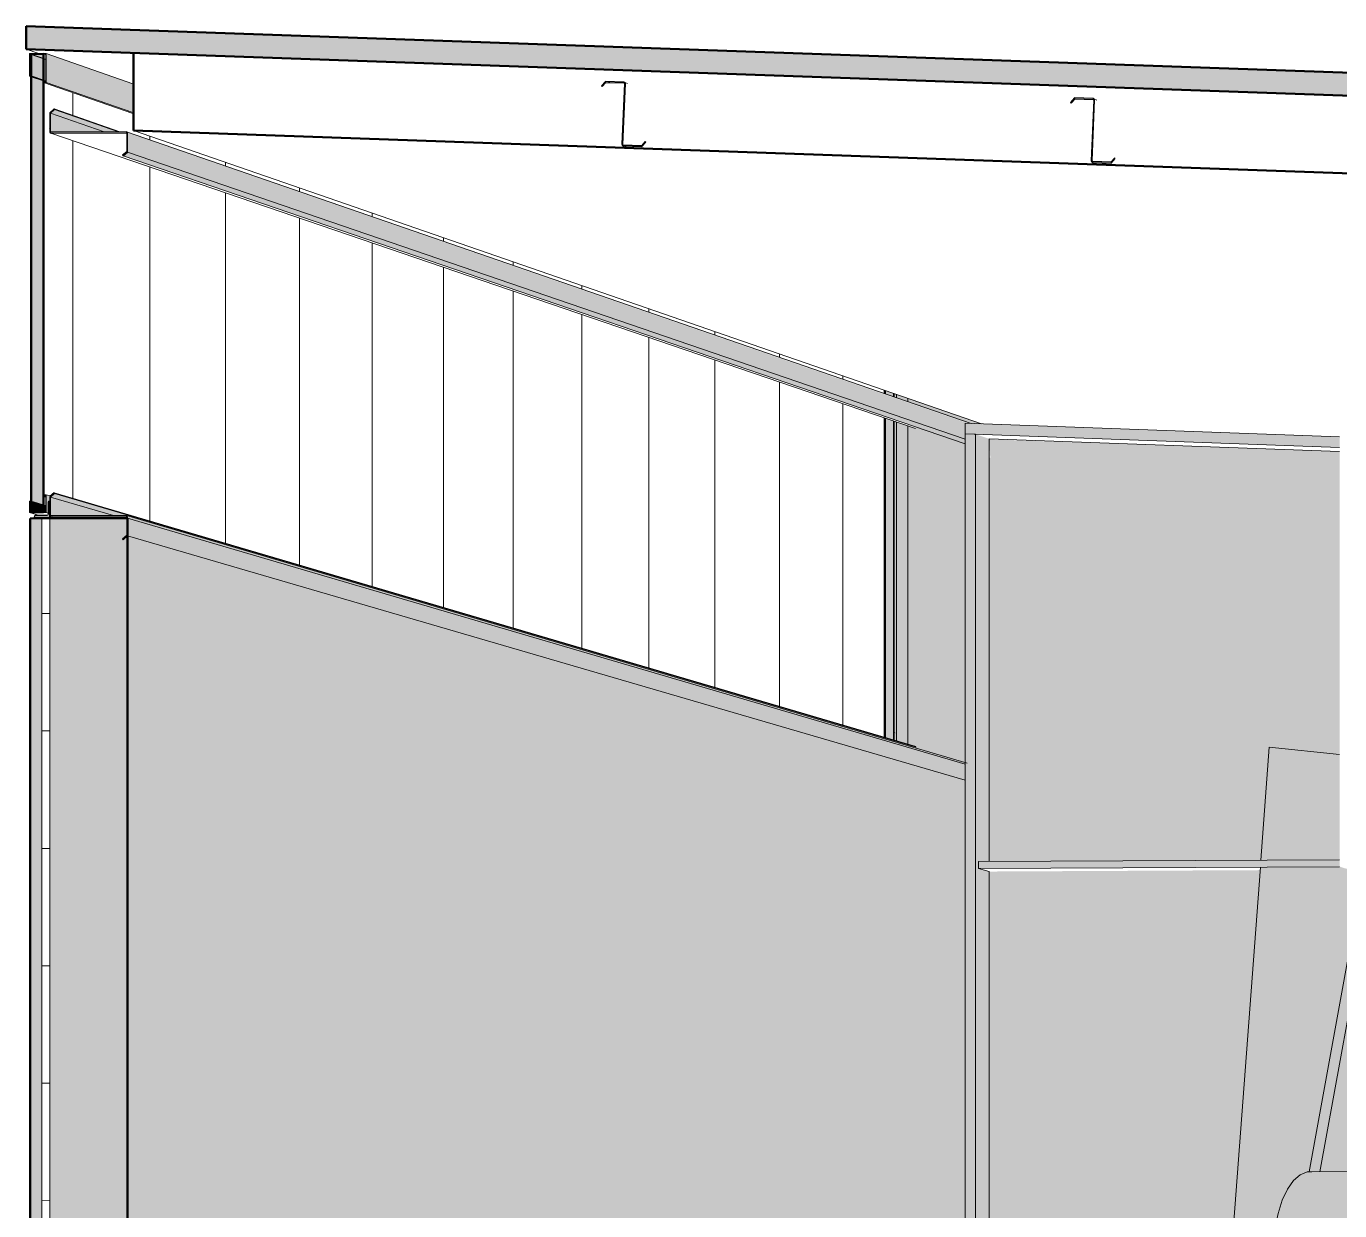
# Model space of a CAD drawing. Header units: inches. Extents: x 27328 to 52026, y -4075 to 4147.
# Drawn here: x 49624.8837 to 49624.9879, y 60.1203 to 60.2142 of the extents above; entities that cross this region are included whole.
import ezdxf

# ---------------------------------------------------------------- set-up
doc = ezdxf.new("R2010")
doc.units = ezdxf.units.IN
doc.header["$MEASUREMENT"] = 0
for name, color, linetype, lineweight in [('A-CLNG', 13, 'Continuous', 9), ('A-GLAZ-CURT', 52, 'Continuous', 9), ('A-GLAZ-CWMG', 51, 'Continuous', 9), ('A-ROOF', 132, 'Continuous', 9), ('A-WALL', 113, 'Continuous', 9), ('A-WALL-PATT', 111, 'Continuous', 9), ('I-WALL', 2, 'Continuous', 9), ('L-SITE-WALL', 31, 'Continuous', 9), ('M-HVAC-DUCT', 70, 'Continuous', 9), ('S-BEAM', 12, 'Continuous', 9)]:
    doc.layers.add(name, color=color, linetype=linetype, lineweight=lineweight)

# ---------------------------------------------------------------- blocks, each defined once
blk = doc.blocks.new('FP_172-mezzanine - perspective')
at = {"layer": 'S-BEAM'}
blk.add_line((23035.24988, 60.17651), (23035.24995, 60.17658), dxfattribs=at)
blk = doc.blocks.new('FP_173-mezzanine - perspective')
at = {"layer": 'S-BEAM'}
blk.add_line((23035.24988, 60.206), (23035.24995, 60.20607), dxfattribs=at)
blk = doc.blocks.new('FP_192-mezzanine - perspective')
at = {"layer": 'A-WALL-PATT'}
for p, q in [((23035.25172, 60.2071), (23035.25172, 60.20891)), ((23035.25172, 60.17675), (23035.25172, 60.2051)), ((23035.25784, 60.20515), (23035.25784, 60.20545)), ((23035.25784, 60.17495), (23035.25784, 60.20301)), ((23035.26384, 60.20308), (23035.26384, 60.20337)), ((23035.26384, 60.17318), (23035.26384, 60.20097)), ((23035.26971, 60.20105), (23035.26971, 60.20134)), ((23035.26971, 60.17145), (23035.26971, 60.19896)), ((23035.27547, 60.19906), (23035.27547, 60.19935)), ((23035.27547, 60.16976), (23035.27547, 60.19699)), ((23035.28112, 60.19711), (23035.28112, 60.1974)), ((23035.28666, 60.1952), (23035.28666, 60.19549)), ((23035.28112, 60.16809), (23035.28112, 60.19506)), ((23035.29209, 60.19332), (23035.29209, 60.19361)), ((23035.28666, 60.16646), (23035.28666, 60.19317)), ((23035.29209, 60.16487), (23035.29209, 60.19132)), ((23035.29742, 60.19149), (23035.29742, 60.19177)), ((23035.29742, 60.1633), (23035.29742, 60.1895)), ((23035.30265, 60.18969), (23035.30265, 60.18996)), ((23035.30778, 60.18792), (23035.30778, 60.18819)), ((23035.30265, 60.16176), (23035.30265, 60.18771)), ((23035.31281, 60.18618), (23035.31281, 60.18645)), ((23035.30778, 60.16025), (23035.30778, 60.18596)), ((23035.31281, 60.15877), (23035.31281, 60.18424))]:
    blk.add_line(p, q, dxfattribs=at)
blk = doc.blocks.new('FP_194-mezzanine - perspective')
at = {"layer": 'S-BEAM'}
for p, q in [((23035.29425, 60.20971), (23035.29432, 60.20978)), ((23035.29538, 60.20729), (23035.29545, 60.20737))]:
    blk.add_line(p, q, dxfattribs=at)
blk = doc.blocks.new('FP_195-mezzanine - perspective')
at = {"layer": 'S-BEAM'}
blk.add_line((23035.33251, 60.20371), (23035.33258, 60.20378), dxfattribs=at)
blk = doc.blocks.new('FP_211-mezzanine - perspective')
at = {"layer": 'A-WALL-PATT'}
for p, q in [((23035.24926, 60.16761), (23035.24988, 60.16762)), ((23035.24926, 60.1583), (23035.24988, 60.1583)), ((23035.24926, 60.14899), (23035.24988, 60.14899)), ((23035.24926, 60.13968), (23035.24988, 60.13968)), ((23035.24926, 60.13037), (23035.24988, 60.13037)), ((23035.24926, 60.12105), (23035.24988, 60.12106))]:
    blk.add_line(p, q, dxfattribs=at)

msp = doc.modelspace()

# ---------------------------------------------------------------- hatches: boundary and pattern name
at = {"layer": 'A-GLAZ-CWMG'}
for points in [[(49624.88508, 60.20972), (49624.8853, 60.20972), (49624.8853, 60.21201), (49624.88398, 60.212), (49624.88398, 60.21021), (49624.88402, 60.21025), (49624.88402, 60.21196), (49624.88526, 60.21197), (49624.88526, 60.20976), (49624.88512, 60.20976), (49624.88508, 60.20988)], [(49624.8841, 60.21022), (49624.8841, 60.21193), (49624.88402, 60.21196), (49624.88402, 60.21025)], [(49624.88525, 60.20983), (49624.88525, 60.21153), (49624.8841, 60.21193), (49624.8841, 60.21022), (49624.88519, 60.20985)], [(49624.89217, 60.20733), (49624.89217, 60.20959), (49624.8853, 60.21201), (49624.8853, 60.20972), (49624.89149, 60.20757)], [(49624.8841, 60.2102), (49624.8841, 60.21024), (49624.88406, 60.21025), (49624.88406, 60.21021)], [(49624.88525, 60.20983), (49624.88525, 60.20984), (49624.8841, 60.21024), (49624.8841, 60.2102), (49624.88511, 60.20985), (49624.88511, 60.20988), (49624.88519, 60.20985)], [(49624.88512, 60.20976), (49624.88526, 60.20976), (49624.88526, 60.20983), (49624.88512, 60.20988), (49624.88512, 60.20976)], [(49624.88398, 60.17561), (49624.8853, 60.17561), (49624.8853, 60.17703), (49624.88508, 60.17703), (49624.88508, 60.17687), (49624.88512, 60.17699), (49624.88526, 60.17699), (49624.88526, 60.17565), (49624.88402, 60.17565), (49624.88402, 60.17648), (49624.88398, 60.17652)], [(49624.88526, 60.17683), (49624.88522, 60.17696), (49624.88512, 60.17699), (49624.88514, 60.17686)], [(49624.88545, 60.17557), (49624.88548, 60.17649), (49624.88556, 60.17652), (49624.88556, 60.17688), (49624.88563, 60.17693), (49624.8853, 60.17703), (49624.8853, 60.17561)], [(49624.88402, 60.17565), (49624.8841, 60.17565), (49624.8841, 60.17646), (49624.88402, 60.17648), (49624.88402, 60.17565)], [(49624.8841, 60.17647), (49624.8841, 60.17651), (49624.88406, 60.17652), (49624.88406, 60.17648)], [(49624.88525, 60.17614), (49624.88525, 60.17618), (49624.8841, 60.17651), (49624.8841, 60.17647), (49624.88511, 60.17618)], [(49624.8841, 60.17565), (49624.88525, 60.17566), (49624.88525, 60.17613), (49624.8841, 60.17646), (49624.8841, 60.17565)], [(49624.95266, 60.15812), (49624.95255, 60.15826), (49624.95255, 60.15817), (49624.95258, 60.15815)]]:
    msp.add_hatch(color=256, dxfattribs=at).paths.add_polyline_path(points, flags=0)
h = msp.add_hatch(color=256, dxfattribs=at)
h.paths.add_polyline_path([(49624.95184, 60.15778), (49624.95184, 60.18309), (49624.95177, 60.18312), (49624.95177, 60.1578)], flags=0)
h.paths.add_polyline_path([(49624.95184, 60.18503), (49624.95184, 60.18529), (49624.95177, 60.18531), (49624.95177, 60.18505)], flags=0)
h = msp.add_hatch(color=256, dxfattribs=at)
h.paths.add_polyline_path([(49624.9525, 60.15759), (49624.9525, 60.18287), (49624.95182, 60.1831), (49624.95182, 60.15779)], flags=0)
h.paths.add_polyline_path([(49624.9525, 60.1848), (49624.9525, 60.18506), (49624.95182, 60.1853), (49624.95182, 60.18503)], flags=0)
h = msp.add_hatch(color=256, dxfattribs=at)
h.paths.add_polyline_path([(49624.95254, 60.15757), (49624.95254, 60.18285), (49624.9525, 60.18287), (49624.9525, 60.15759)], flags=0)
h.paths.add_polyline_path([(49624.95254, 60.18478), (49624.95254, 60.18505), (49624.9525, 60.18506), (49624.9525, 60.1848)], flags=0)
h = msp.add_hatch(color=256, dxfattribs=at)
h.paths.add_polyline_path([(49624.95274, 60.15752), (49624.95274, 60.18279), (49624.95255, 60.18285), (49624.95255, 60.15826), (49624.95266, 60.15812), (49624.95255, 60.15817), (49624.95255, 60.15757), (49624.95271, 60.15753)], flags=0)
h.paths.add_polyline_path([(49624.95274, 60.18471), (49624.95274, 60.18498), (49624.95255, 60.18504), (49624.95255, 60.18478)], flags=0)
h = msp.add_hatch(color=256, dxfattribs=at)
h.paths.add_polyline_path([(49624.95365, 60.15725), (49624.95365, 60.18248), (49624.95274, 60.18279), (49624.95274, 60.15752)], flags=0)
h.paths.add_polyline_path([(49624.95365, 60.1844), (49624.95365, 60.18467), (49624.95274, 60.18498), (49624.95274, 60.18471)], flags=0)
at = {"layer": 'A-ROOF', "lineweight": 13}
msp.add_hatch(color=256, dxfattribs=at).paths.add_polyline_path([(49625.71782, 60.18305), (49625.71782, 60.18492), (49624.88371, 60.21417), (49624.88371, 60.21235), (49625.68325, 60.18426)], flags=0)
at = {"layer": 'A-WALL', "transparency": 33554573}
msp.add_hatch(color=256, dxfattribs=at).paths.add_polyline_path([(49624.8841, 60.17565), (49624.88508, 60.17565), (49624.88508, 60.21197), (49624.8841, 60.21196), (49624.8841, 60.18129)], flags=0)
at = {"layer": 'I-WALL'}
h = msp.add_hatch(color=256, dxfattribs=at)
h.paths.add_polyline_path([(49624.97752, 60.09292), (49624.97993, 60.09293), (49624.98324, 60.1111), (49624.98296, 60.11208), (49624.98271, 60.11344), (49624.98256, 60.11477), (49624.98251, 60.11617), (49624.98256, 60.11754), (49624.98272, 60.11884), (49624.98299, 60.12013), (49624.9833, 60.1211), (49624.98371, 60.12198), (49624.98423, 60.12269), (49624.98472, 60.12312), (49624.98528, 60.12334), (49624.98547, 60.12334), (49624.98985, 60.14739), (49624.98839, 60.14738), (49624.98789, 60.14754), (49624.98789, 60.15644), (49624.98231, 60.157), (49624.97779, 60.09645)], flags=0)
h.paths.add_polyline_path([(49624.98105, 60.09293), (49625.09476, 60.0933), (49625.09476, 60.09447), (49625.09716, 60.09448), (49625.09716, 60.10788), (49624.98586, 60.10748), (49624.98528, 60.10772), (49624.98472, 60.1082), (49624.98419, 60.1089), (49624.98402, 60.10923), (49624.98135, 60.09457)], flags=0)
h.paths.add_polyline_path([(49624.98659, 60.12334), (49625.09716, 60.12381), (49625.09716, 60.1446), (49625.09848, 60.14461), (49625.09848, 60.14526), (49625.02069, 60.15313), (49625.01965, 60.15297), (49625.01951, 60.15299), (49625.01951, 60.15295), (49624.99006, 60.14859), (49624.99005, 60.14853), (49624.99005, 60.14747), (49624.9907, 60.14747), (49624.99097, 60.1474), (49624.98666, 60.12377)], flags=0)
h.paths.add_polyline_path([(49624.99005, 60.14956), (49625.0168, 60.15352), (49624.99005, 60.15622), (49624.99005, 60.15586)], flags=0)
at = {"layer": 'L-SITE-WALL'}
h = msp.add_hatch(color=256, dxfattribs=at)
h.paths.add_polyline_path([(49624.95817, 60.1558), (49624.95817, 60.18106), (49624.95443, 60.18234), (49624.95403, 60.18235), (49624.95365, 60.18245), (49624.95365, 60.15725), (49624.9543, 60.15702), (49624.95423, 60.15696), (49624.95439, 60.15691)], flags=0)
h.paths.add_polyline_path([(49624.95944, 60.18265), (49624.95944, 60.18266), (49624.95365, 60.18467), (49624.95365, 60.1844), (49624.95865, 60.18268), (49624.95932, 60.18265)], flags=0)
at = {"layer": 'L-SITE-WALL', "lineweight": 13}
msp.add_hatch(color=256, dxfattribs=at).paths.add_polyline_path([(49624.88402, 60.05344), (49624.88495, 60.05344), (49624.88495, 60.17514), (49624.88402, 60.17513), (49624.88402, 60.0794)], flags=0)
at = {"layer": 'L-SITE-WALL'}
for points in [[(49624.88557, 60.05344), (49624.89175, 60.05345), (49624.89175, 60.17518), (49624.88557, 60.17514), (49624.88557, 60.0794)], [(49624.95818, 60.04753), (49624.95818, 60.15566), (49624.89175, 60.17518), (49624.89175, 60.05345), (49624.89221, 60.05345), (49624.94966, 60.0483)]]:
    msp.add_hatch(color=256, dxfattribs=at).paths.add_polyline_path(points, flags=0)
at = {"layer": 'M-HVAC-DUCT'}
h = msp.add_hatch(color=256, dxfattribs=at)
h.paths.add_polyline_path([(49624.98255, 60.11616), (49625.24217, 60.1172), (49625.23991, 60.12442), (49624.98531, 60.12333), (49624.98475, 60.12311), (49624.98422, 60.12265), (49624.98375, 60.12197), (49624.98334, 60.12109), (49624.983, 60.12003), (49624.98276, 60.11883), (49624.9826, 60.11753)], flags=0)
h.paths.add_polyline_path([(49625.24428, 60.11721), (49625.2596, 60.11727), (49625.26067, 60.1245), (49625.24203, 60.12443), (49625.2441, 60.11779)], flags=0)
h.paths.add_polyline_path([(49625.2598, 60.11727), (49625.26121, 60.11728), (49625.26121, 60.12451), (49625.26087, 60.12451), (49625.25986, 60.11768)], flags=0)
h.paths.add_polyline_path([(49625.2653, 60.11729), (49625.27081, 60.11731), (49625.27152, 60.12455), (49625.2653, 60.12452), (49625.2653, 60.11792)], flags=0)
h.paths.add_polyline_path([(49625.27193, 60.11732), (49625.28292, 60.11736), (49625.28525, 60.12461), (49625.27264, 60.12456), (49625.27199, 60.11796)], flags=0)
h.paths.add_polyline_path([(49625.28497, 60.11737), (49625.6118, 60.1187), (49625.61225, 60.12267), (49625.61279, 60.12578), (49625.61284, 60.12601), (49625.2873, 60.12462), (49625.28519, 60.11804)], flags=0)
at = {"layer": 'S-BEAM'}
for points in [[(49624.8899, 60.2058), (49624.891, 60.20582), (49624.88596, 60.20756), (49624.88563, 60.20727), (49624.88987, 60.20581)], [(49624.88577, 60.20576), (49624.88987, 60.20581), (49624.88563, 60.20727), (49624.88564, 60.2058), (49624.88568, 60.20579)], [(49624.89103, 60.20581), (49624.89112, 60.20581), (49624.88592, 60.20761), (49624.88596, 60.20756), (49624.89102, 60.20581)], [(49624.88568, 60.20576), (49624.88568, 60.20579), (49624.88565, 60.20577)], [(49624.95865, 60.18267), (49624.89171, 60.20577), (49624.89175, 60.20569), (49624.95849, 60.18268), (49624.95864, 60.18268)], [(49624.95818, 60.18144), (49624.95818, 60.18269), (49624.95835, 60.18271), (49624.89175, 60.20569), (49624.89175, 60.20419), (49624.95817, 60.18144)], [(49624.95818, 60.18106), (49624.95817, 60.18144), (49624.89175, 60.20419), (49624.89139, 60.20389), (49624.95786, 60.18117)], [(49624.95901, 59.96693), (49624.96008, 59.967), (49624.96008, 60.14715), (49624.95925, 60.14738), (49624.95925, 60.14794), (49624.96008, 60.14795), (49624.96008, 60.18145), (49624.96007, 60.18147), (49624.95901, 60.18182), (49624.95901, 59.97749)], [(49624.95423, 60.15696), (49624.9543, 60.15702), (49624.88596, 60.17713), (49624.88563, 60.17684), (49624.89064, 60.17537), (49624.89169, 60.17536), (49624.95344, 60.15719)], [(49624.88579, 60.17534), (49624.89062, 60.17538), (49624.88563, 60.17684), (49624.88567, 60.17537), (49624.88568, 60.17537)], [(49624.9543, 60.15702), (49624.95426, 60.15707), (49624.88592, 60.17718), (49624.88596, 60.17713), (49624.95334, 60.1573)], [(49624.88596, 60.17515), (49624.88609, 60.17515), (49624.8856, 60.1753), (49624.88568, 60.17534), (49624.88569, 60.17534), (49624.88947, 60.17538), (49624.88557, 60.17652), (49624.8856, 60.17525), (49624.88592, 60.17516)], [(49624.95818, 60.15573), (49624.95818, 60.1558), (49624.89171, 60.17534), (49624.89175, 60.17525), (49624.94966, 60.15823)], [(49624.95818, 60.1544), (49624.95818, 60.15573), (49624.89175, 60.17525), (49624.89175, 60.17376), (49624.94966, 60.15688)]]:
    msp.add_hatch(color=256, dxfattribs=at).paths.add_polyline_path(points, flags=0)
h = msp.add_hatch(color=256, dxfattribs=at)
h.paths.add_polyline_path([(49625.6167, 60.13394), (49625.61743, 60.13469), (49625.51341, 60.15266), (49625.44826, 60.1477), (49625.44823, 60.14685), (49625.51337, 60.1518), (49625.61666, 60.13395)], flags=0)
h.paths.add_polyline_path([(49625.44649, 60.1468), (49625.44653, 60.14766), (49625.24161, 60.14955), (49625.24158, 60.1487), (49625.44644, 60.1468)], flags=0)
h.paths.add_polyline_path([(49624.98979, 60.14867), (49625.10712, 60.16603), (49625.23977, 60.14883), (49625.23981, 60.14968), (49625.10712, 60.16689), (49624.98979, 60.14952)], flags=0)
h.paths.add_polyline_path([(49625.64198, 60.15717), (49625.6428, 60.158), (49625.61926, 60.15885), (49625.61926, 60.15799), (49625.64191, 60.15717)], flags=0)
h.paths.add_polyline_path([(49625.61747, 60.15805), (49625.61747, 60.15891), (49625.44898, 60.16499), (49625.44895, 60.16414), (49625.61355, 60.15819)], flags=0)
h.paths.add_polyline_path([(49625.44722, 60.1642), (49625.44725, 60.16505), (49625.24256, 60.17243), (49625.24252, 60.17159), (49625.44644, 60.16423)], flags=0)
h.paths.add_polyline_path([(49625.24072, 60.17165), (49625.24075, 60.1725), (49624.98979, 60.18155), (49624.98979, 60.18071), (49625.23972, 60.17169)], flags=0)
h.paths.add_polyline_path([(49624.98789, 60.18078), (49624.98789, 60.18162), (49624.95818, 60.18269), (49624.95818, 60.18185), (49624.98456, 60.1809)], flags=0)
h = msp.add_hatch(color=256, dxfattribs=at)
h.paths.add_polyline_path([(49625.64919, 59.96557), (49625.64919, 60.03398), (49625.64833, 60.03398), (49625.64835, 59.96557), (49625.64849, 59.96557)], flags=0)
h.paths.add_polyline_path([(49625.63794, 59.96558), (49625.63794, 60.03327), (49625.63761, 60.0349), (49625.63669, 60.0351), (49625.63707, 60.03319), (49625.63707, 59.96558), (49625.63789, 59.96558)], flags=0)
h.paths.add_polyline_path([(49624.96975, 59.96692), (49624.96975, 60.03244), (49624.98381, 60.10962), (49624.98372, 60.1098), (49624.98323, 60.11105), (49624.96892, 60.03252), (49624.96892, 59.96692), (49624.96898, 59.96692)], flags=0)
h.paths.add_polyline_path([(49624.95901, 59.96693), (49624.95901, 60.18183), (49624.95818, 60.18186), (49624.95818, 60.04753), (49624.9585, 60.04749), (49624.95849, 60.04547), (49624.95859, 60.04547), (49624.95859, 60.02084), (49624.95867, 60.02065), (49624.95859, 60.02059), (49624.95859, 59.96693)], flags=0)
h.paths.add_polyline_path([(49625.64876, 60.05816), (49625.64876, 60.06672), (49625.64876, 60.07632), (49625.64919, 60.07653), (49625.64918, 60.15345), (49625.64833, 60.15265), (49625.64834, 60.05921), (49625.64874, 60.05821)], flags=0)
h.paths.add_polyline_path([(49625.63109, 60.06315), (49625.63101, 60.06497), (49625.63101, 60.06798), (49625.62827, 60.08171), (49625.62827, 60.07729), (49625.63106, 60.06333)], flags=0)
h.paths.add_polyline_path([(49624.98547, 60.12334), (49624.98631, 60.12334), (49624.99071, 60.14747), (49624.98986, 60.14745), (49624.98548, 60.12341)], flags=0)
h = msp.add_hatch(color=256, dxfattribs=at)
h.paths.add_polyline_path([(49625.64799, 59.96564), (49625.64799, 60.03398), (49625.64473, 60.03401), (49625.64205, 60.03415), (49625.63884, 60.03462), (49625.63761, 60.0349), (49625.63794, 60.03319), (49625.63794, 59.96565), (49625.64741, 59.96564)], flags=0)
h.paths.add_polyline_path([(49624.96892, 59.96699), (49624.96892, 60.03252), (49624.9799, 60.09279), (49624.9783, 60.09278), (49624.97752, 60.09292), (49624.97759, 60.0939), (49624.96448, 60.09386), (49624.96384, 60.09397), (49624.96384, 60.09418), (49624.97762, 60.09423), (49624.97809, 60.10053), (49624.96444, 60.10049), (49624.96384, 60.1006), (49624.96384, 60.10081), (49624.97811, 60.10086), (49624.98158, 60.14726), (49624.96008, 60.14715), (49624.96008, 59.967), (49624.96072, 59.967)], flags=0)
h.paths.add_polyline_path([(49625.64799, 60.0604), (49625.64799, 60.12862), (49625.63581, 60.12856), (49625.63533, 60.12755), (49625.63436, 60.1262), (49625.6333, 60.12513), (49625.63008, 60.12233), (49625.63086, 60.12193), (49625.63342, 60.12032), (49625.63585, 60.1185), (49625.63811, 60.1164), (49625.63993, 60.11445), (49625.6419, 60.11178), (49625.64344, 60.10929), (49625.64468, 60.1068), (49625.64587, 60.1035), (49625.64658, 60.10111), (49625.64704, 60.09842), (49625.64727, 60.09644), (49625.64742, 60.09374), (49625.64743, 60.06426), (49625.64754, 60.06223), (49625.64797, 60.06049)], flags=0)
h.paths.add_polyline_path([(49625.63101, 60.06798), (49625.631, 60.0938), (49625.63091, 60.09585), (49625.63017, 60.0988), (49625.62927, 60.10086), (49625.62826, 60.10263), (49625.62826, 60.10069), (49625.62827, 60.09644), (49625.62827, 60.08171), (49625.63082, 60.06895)], flags=0)
h.paths.add_polyline_path([(49625.6361, 60.12934), (49625.64799, 60.12941), (49625.64799, 60.15233), (49625.64533, 60.14979), (49625.64159, 60.14977), (49625.64159, 60.14999), (49625.64339, 60.15175), (49625.64339, 60.15634), (49625.64314, 60.15656), (49625.64159, 60.15655), (49625.64159, 60.15677), (49625.64166, 60.15684), (49625.61926, 60.15765), (49625.61926, 60.1366), (49625.62158, 60.13897), (49625.62288, 60.13988), (49625.62443, 60.14058), (49625.62586, 60.14097), (49625.62744, 60.14111), (49625.62908, 60.14097), (49625.63056, 60.14058), (49625.632, 60.13992), (49625.6334, 60.13892), (49625.63447, 60.13784), (49625.63533, 60.13662), (49625.63601, 60.13519), (49625.63642, 60.13367), (49625.63654, 60.13194), (49625.63639, 60.13042), (49625.63612, 60.1294)], flags=0)
h.paths.add_polyline_path([(49625.6172, 60.13474), (49625.6172, 60.15772), (49625.44903, 60.1638), (49625.44836, 60.14772), (49625.51341, 60.15266), (49625.61703, 60.13476)], flags=0)
h.paths.add_polyline_path([(49625.44653, 60.14766), (49625.4472, 60.16386), (49625.24303, 60.17123), (49625.24213, 60.14955), (49625.44644, 60.14766)], flags=0)
h.paths.add_polyline_path([(49624.96008, 60.14795), (49624.98164, 60.14806), (49624.98231, 60.157), (49624.98789, 60.15644), (49624.98789, 60.18045), (49624.96008, 60.18142), (49624.96018, 60.17994), (49624.96008, 60.17998), (49624.96008, 60.14809)], flags=0)
h.paths.add_polyline_path([(49625.23981, 60.14969), (49625.2407, 60.17132), (49624.9908, 60.18034), (49624.9908, 60.15615), (49625.01679, 60.15352), (49625.10712, 60.16689), (49625.23972, 60.1497)], flags=0)
h = msp.add_hatch(color=256, dxfattribs=at)
h.paths.add_polyline_path([(49625.6359, 60.12877), (49625.64825, 60.12882), (49625.64825, 60.1294), (49625.6361, 60.12934), (49625.636, 60.12899)], flags=0)
h.paths.add_polyline_path([(49624.95925, 60.14738), (49624.98789, 60.14754), (49624.98789, 60.14809), (49624.95925, 60.14794), (49624.95925, 60.14743)], flags=0)
h = msp.add_hatch(color=256, dxfattribs=at)
h.paths.add_polyline_path([(49624.97216, 60.03229), (49624.98317, 60.09273), (49624.98217, 60.09273), (49624.98105, 60.09293), (49624.98402, 60.10923), (49624.98381, 60.10962), (49624.96975, 60.03244), (49624.97081, 60.03237)], flags=0)
h.paths.add_polyline_path([(49624.98631, 60.12334), (49624.98659, 60.12334), (49624.99097, 60.1474), (49624.99071, 60.14747), (49624.98639, 60.12377)], flags=0)

# ---------------------------------------------------------------- linework, layer by layer
at = {"layer": 'A-CLNG', "lineweight": 50}
for p, q in [((49624.89221, 60.21205), (49624.89221, 60.2059)), ((49624.89221, 60.2059), (49625.66947, 60.17843))]:
    msp.add_line(p, q, dxfattribs=at)
at = {"layer": 'A-CLNG', "lineweight": 13}
msp.add_line((49624.89221, 60.2059), (49624.95949, 60.18265), dxfattribs=at)
at = {"layer": 'A-GLAZ-CWMG', "lineweight": 20}
for p, q in [((49624.8853, 60.21201), (49624.88398, 60.212)), ((49624.88398, 60.212), (49624.88398, 60.21021)), ((49624.88402, 60.21196), (49624.88526, 60.21197)), ((49624.88402, 60.21025), (49624.88402, 60.21196)), ((49624.88526, 60.21197), (49624.88526, 60.20976)), ((49624.8853, 60.20972), (49624.8853, 60.21201)), ((49624.88398, 60.21021), (49624.88406, 60.21021)), ((49624.88406, 60.21025), (49624.88402, 60.21025)), ((49624.88406, 60.21021), (49624.88406, 60.21025)), ((49624.88512, 60.20988), (49624.88508, 60.20988)), ((49624.88508, 60.20988), (49624.88508, 60.20972)), ((49624.88508, 60.20972), (49624.8853, 60.20972)), ((49624.88512, 60.20976), (49624.88512, 60.20988)), ((49624.88526, 60.20976), (49624.88512, 60.20976)), ((49624.8853, 60.17703), (49624.88508, 60.17703)), ((49624.88508, 60.17703), (49624.88508, 60.17687)), ((49624.88508, 60.17687), (49624.88512, 60.17687)), ((49624.88512, 60.17687), (49624.88512, 60.17699)), ((49624.88512, 60.17699), (49624.88526, 60.17699)), ((49624.88526, 60.17699), (49624.88526, 60.17565)), ((49624.8853, 60.17561), (49624.8853, 60.17703)), ((49624.88406, 60.17652), (49624.88398, 60.17652)), ((49624.88398, 60.17652), (49624.88398, 60.17561)), ((49624.88398, 60.17561), (49624.8853, 60.17561)), ((49624.88402, 60.17565), (49624.88402, 60.17648)), ((49624.88402, 60.17648), (49624.88406, 60.17648)), ((49624.88526, 60.17565), (49624.88402, 60.17565)), ((49624.88406, 60.17648), (49624.88406, 60.17652))]:
    msp.add_line(p, q, dxfattribs=at)
at = {"layer": 'A-GLAZ-CWMG'}
for p, q in [((49624.8841, 60.21193), (49624.88402, 60.21196)), ((49624.88525, 60.21153), (49624.8841, 60.21193)), ((49624.8853, 60.21201), (49624.89217, 60.20959)), ((49624.8841, 60.21017), (49624.88398, 60.21021)), ((49624.88406, 60.21024), (49624.88402, 60.21025)), ((49624.8841, 60.21024), (49624.88406, 60.21025)), ((49624.8841, 60.2102), (49624.88406, 60.21021)), ((49624.88511, 60.20989), (49624.8841, 60.21024)), ((49624.88507, 60.20986), (49624.8841, 60.2102)), ((49624.88507, 60.20983), (49624.8841, 60.21017)), ((49624.88512, 60.20987), (49624.88508, 60.20988)), ((49624.89217, 60.20725), (49624.88508, 60.20972)), ((49624.88526, 60.20983), (49624.88512, 60.20988)), ((49624.89217, 60.20733), (49624.8853, 60.20972)), ((49624.95177, 60.18505), (49624.95177, 60.18531)), ((49624.95184, 60.18502), (49624.95184, 60.18529)), ((49624.95186, 60.18502), (49624.95186, 60.18528)), ((49624.9525, 60.1848), (49624.9525, 60.18506)), ((49624.95255, 60.18478), (49624.95255, 60.18504)), ((49624.95274, 60.18471), (49624.95274, 60.18498)), ((49624.95365, 60.18467), (49624.95365, 60.1844)), ((49624.95177, 60.1578), (49624.95177, 60.18312)), ((49624.95184, 60.15778), (49624.95184, 60.1831)), ((49624.95186, 60.15778), (49624.95186, 60.18309)), ((49624.9525, 60.15759), (49624.9525, 60.18287)), ((49624.95255, 60.15757), (49624.95255, 60.18285)), ((49624.95274, 60.15752), (49624.95274, 60.18279)), ((49624.95365, 60.18248), (49624.95365, 60.15725)), ((49624.88508, 60.17687), (49624.88526, 60.17682)), ((49624.88512, 60.17699), (49624.88526, 60.17695)), ((49624.88512, 60.17687), (49624.88526, 60.17683)), ((49624.8853, 60.17703), (49624.88563, 60.17693)), ((49624.88398, 60.17652), (49624.88406, 60.1765)), ((49624.88398, 60.17561), (49624.88477, 60.17538)), ((49624.88402, 60.17648), (49624.8841, 60.17646)), ((49624.88406, 60.17652), (49624.8841, 60.17651)), ((49624.88406, 60.17648), (49624.8841, 60.17647)), ((49624.8841, 60.17651), (49624.88525, 60.17618)), ((49624.8841, 60.17647), (49624.88525, 60.17614)), ((49624.8841, 60.17646), (49624.88525, 60.17613)), ((49624.88545, 60.17557), (49624.8853, 60.17561))]:
    msp.add_line(p, q, dxfattribs=at)
at = {"layer": 'A-ROOF', "lineweight": 50}
for p, q in [((49625.71782, 60.18492), (49624.88371, 60.21417)), ((49624.88371, 60.21417), (49624.88371, 60.21235)), ((49624.88371, 60.21235), (49625.71782, 60.18305))]:
    msp.add_line(p, q, dxfattribs=at)
at = {"layer": 'A-ROOF', "lineweight": 13}
msp.add_line((49624.88371, 60.21235), (49624.8847, 60.21201), dxfattribs=at)
at = {"layer": 'A-WALL', "lineweight": 50}
for p, q in [((49624.88508, 60.21197), (49624.8841, 60.21196)), ((49624.8841, 60.21196), (49624.8841, 60.17565)), ((49624.88508, 60.17565), (49624.88508, 60.21197)), ((49624.8841, 60.17565), (49624.88508, 60.17565))]:
    msp.add_line(p, q, dxfattribs=at)
at = {"layer": 'A-WALL', "lineweight": 13}
for p, q in [((49624.8841, 60.21196), (49624.88525, 60.21156)), ((49624.88526, 60.2119), (49624.88508, 60.21197)), ((49624.88495, 60.17514), (49624.88495, 59.96217)), ((49624.88557, 60.17514), (49624.88557, 59.96217))]:
    msp.add_line(p, q, dxfattribs=at)
at = {"layer": 'I-WALL', "lineweight": 13}
for p, q in [((49624.98231, 60.157), (49624.98164, 60.14806)), ((49624.98789, 60.15644), (49624.98231, 60.157)), ((49624.9816, 60.14749), (49624.97752, 60.09292))]:
    msp.add_line(p, q, dxfattribs=at)
at = {"layer": 'L-SITE-WALL', "lineweight": 50}
for p, q in [((49624.89175, 60.17518), (49624.88402, 60.17513)), ((49624.88402, 60.17513), (49624.88402, 59.96217)), ((49624.89175, 60.05345), (49624.89175, 60.17518))]:
    msp.add_line(p, q, dxfattribs=at)
at = {"layer": 'L-SITE-WALL', "lineweight": 13}
msp.add_line((49624.95818, 60.15566), (49624.89175, 60.17518), dxfattribs=at)
at = {"layer": 'M-HVAC-DUCT'}
msp.add_line((49624.98554, 60.12335), (49625.23991, 60.12443), dxfattribs=at)
msp.add_polyline3d([(49624.98255, 60.11616, 0), (49624.9826, 60.11753, 0), (49624.98276, 60.11883, 0), (49624.983, 60.12003, 0), (49624.98334, 60.12109, 0), (49624.98375, 60.12197, 0), (49624.98422, 60.12265, 0), (49624.98475, 60.12311, 0), (49624.98531, 60.12333, 0), (49624.98569, 60.12334, 0)], dxfattribs=at)
at = {"layer": 'S-BEAM', "lineweight": 30}
for p, q in [((49624.92965, 60.20979), (49624.92934, 60.20944)), ((49624.92934, 60.20944), (49624.92939, 60.20939)), ((49624.92939, 60.20939), (49624.92968, 60.20972)), ((49624.93112, 60.20974), (49624.92965, 60.20979)), ((49624.92968, 60.20972), (49624.93111, 60.20967)), ((49624.93116, 60.20962), (49624.93096, 60.20481)), ((49624.93103, 60.2048), (49624.93123, 60.20962)), ((49624.96687, 60.20848), (49624.96655, 60.20813)), ((49624.96655, 60.20813), (49624.9666, 60.20808)), ((49624.9666, 60.20808), (49624.9669, 60.20841)), ((49624.96834, 60.20843), (49624.96687, 60.20848)), ((49624.9669, 60.20841), (49624.96834, 60.20836)), ((49624.96838, 60.20831), (49624.96819, 60.20349)), ((49624.96825, 60.20349), (49624.96845, 60.20831)), ((49624.88592, 60.20761), (49624.88557, 60.2073)), ((49624.88557, 60.2073), (49624.88557, 60.20581)), ((49624.88563, 60.20727), (49624.88596, 60.20756)), ((49624.88563, 60.20581), (49624.88563, 60.20727)), ((49624.88596, 60.20756), (49624.88592, 60.20761)), ((49624.89163, 60.2058), (49624.88568, 60.20576)), ((49624.88568, 60.20569), (49624.89163, 60.20573)), ((49624.89168, 60.20569), (49624.89168, 60.20422)), ((49624.89175, 60.20419), (49624.89175, 60.20569)), ((49624.93104, 60.20477), (49624.93103, 60.2048)), ((49624.9328, 60.20503), (49624.93251, 60.2047)), ((49624.93254, 60.20463), (49624.93285, 60.20498)), ((49624.93285, 60.20498), (49624.9328, 60.20503)), ((49624.89168, 60.20422), (49624.89135, 60.20394)), ((49624.89135, 60.20394), (49624.89139, 60.20389)), ((49624.89139, 60.20389), (49624.89175, 60.20419)), ((49624.93107, 60.20475), (49624.93106, 60.20476)), ((49624.93251, 60.2047), (49624.93107, 60.20475)), ((49624.93107, 60.20468), (49624.93254, 60.20463)), ((49624.96827, 60.20345), (49624.96825, 60.20349)), ((49624.9683, 60.20344), (49624.96828, 60.20344)), ((49624.96974, 60.20339), (49624.9683, 60.20344)), ((49624.9683, 60.20337), (49624.96977, 60.20332)), ((49624.97003, 60.20371), (49624.96974, 60.20339)), ((49624.96977, 60.20332), (49624.97008, 60.20367)), ((49624.97008, 60.20367), (49624.97003, 60.20371)), ((49624.88592, 60.17718), (49624.88557, 60.17688)), ((49624.88557, 60.17688), (49624.88557, 60.17538)), ((49624.88563, 60.17684), (49624.88596, 60.17713)), ((49624.88563, 60.17538), (49624.88563, 60.17684)), ((49624.88596, 60.17713), (49624.88592, 60.17718)), ((49624.88545, 60.1764), (49624.88545, 60.1755)), ((49624.88557, 60.17526), (49624.88557, 60.17652)), ((49624.88433, 60.17525), (49624.88557, 60.17526)), ((49624.88533, 60.17538), (49624.88445, 60.17537)), ((49624.88565, 60.17535), (49624.88563, 60.17538)), ((49624.88568, 60.17534), (49624.88567, 60.17534)), ((49624.89163, 60.17537), (49624.88568, 60.17534)), ((49624.88568, 60.17527), (49624.89163, 60.1753)), ((49624.89168, 60.17526), (49624.89168, 60.17379)), ((49624.89175, 60.17376), (49624.89175, 60.17525)), ((49624.89168, 60.17379), (49624.89135, 60.17351)), ((49624.89135, 60.17351), (49624.89139, 60.17345)), ((49624.89139, 60.17345), (49624.89175, 60.17376))]:
    msp.add_line(p, q, dxfattribs=at)
at = {"layer": 'S-BEAM'}
for p, q in [((49624.93115, 60.20973), (49624.9314, 60.20964)), ((49624.96838, 60.20842), (49624.96863, 60.20832)), ((49624.8899, 60.2058), (49624.88563, 60.20727)), ((49624.89113, 60.20581), (49624.88592, 60.20761)), ((49624.89103, 60.20581), (49624.88596, 60.20756)), ((49624.88577, 60.20576), (49624.88563, 60.20581)), ((49624.95424, 60.18227), (49624.88565, 60.2057)), ((49624.89167, 60.2058), (49624.95866, 60.18267)), ((49624.95818, 60.18106), (49624.89139, 60.20389)), ((49624.89175, 60.20419), (49624.95818, 60.18144)), ((49624.93129, 60.2046), (49624.93104, 60.20469)), ((49624.96851, 60.20328), (49624.96826, 60.20338)), ((49624.95818, 60.18269), (49624.95818, 60.18185)), ((49624.98789, 60.18162), (49624.95818, 60.18269)), ((49624.95818, 60.18186), (49624.95818, 60.18144)), ((49624.95901, 60.18183), (49624.95818, 60.18186)), ((49624.95818, 60.18185), (49624.98789, 60.18078)), ((49624.95818, 60.18142), (49624.95818, 60.04753)), ((49624.95901, 59.96693), (49624.95901, 60.18183)), ((49624.96008, 60.18145), (49624.96008, 60.14795)), ((49624.98789, 60.18045), (49624.96008, 60.18145)), ((49624.89064, 60.17537), (49624.88563, 60.17684)), ((49624.95426, 60.15707), (49624.88592, 60.17718)), ((49624.9543, 60.15702), (49624.88596, 60.17713)), ((49624.88473, 60.17514), (49624.88433, 60.17525)), ((49624.88557, 60.17526), (49624.88596, 60.17515)), ((49624.88579, 60.17534), (49624.88563, 60.17538)), ((49624.88608, 60.17515), (49624.88565, 60.17527)), ((49624.89167, 60.17537), (49624.95835, 60.15575)), ((49624.89175, 60.17376), (49624.95818, 60.1544)), ((49624.98789, 60.14809), (49624.95925, 60.14794)), ((49624.95925, 60.14794), (49624.95925, 60.14738)), ((49624.95925, 60.14738), (49624.98789, 60.14753)), ((49624.98986, 60.14747), (49624.98547, 60.12334)), ((49624.98631, 60.12334), (49624.99071, 60.14747)), ((49624.96008, 60.14715), (49624.95925, 60.14738)), ((49624.96008, 60.14715), (49624.96008, 59.967))]:
    msp.add_line(p, q, dxfattribs=at)
at = {"layer": 'S-BEAM', "lineweight": 30}
for points in [[(49624.93111, 60.20967, 0), (49624.93115, 60.20965, 0), (49624.93116, 60.20962, 0)], [(49624.93123, 60.20962, 0), (49624.9312, 60.2097, 0), (49624.93112, 60.20974, 0)], [(49624.96845, 60.20831, 0), (49624.96842, 60.20839, 0), (49624.96834, 60.20843, 0)], [(49624.96834, 60.20836, 0), (49624.96837, 60.20834, 0), (49624.96838, 60.20831, 0)], [(49624.88557, 60.20581, 0), (49624.8856, 60.20573, 0), (49624.88568, 60.20569, 0)], [(49624.88568, 60.20576, 0), (49624.88565, 60.20577, 0), (49624.88563, 60.20581, 0)], [(49624.89175, 60.20569, 0), (49624.89171, 60.20577, 0), (49624.89163, 60.2058, 0)], [(49624.89163, 60.20573, 0), (49624.89167, 60.20572, 0), (49624.89168, 60.20569, 0)], [(49624.93096, 60.20481, 0), (49624.93099, 60.20472, 0), (49624.93107, 60.20468, 0)], [(49624.96819, 60.20349, 0), (49624.96822, 60.20341, 0), (49624.9683, 60.20337, 0)], [(49624.88557, 60.17652, 0), (49624.88548, 60.17649, 0), (49624.88545, 60.1764, 0)], [(49624.88445, 60.17537, 0), (49624.88436, 60.17534, 0), (49624.88433, 60.17525, 0)], [(49624.88545, 60.1755, 0), (49624.88542, 60.17541, 0), (49624.88533, 60.17538, 0)], [(49624.88557, 60.17538, 0), (49624.8856, 60.1753, 0), (49624.88568, 60.17527, 0)], [(49624.89175, 60.17525, 0), (49624.89171, 60.17534, 0), (49624.89163, 60.17537, 0)], [(49624.89163, 60.1753, 0), (49624.89167, 60.17529, 0), (49624.89168, 60.17526, 0)]]:
    msp.add_polyline3d(points, dxfattribs=at)

# ---------------------------------------------------------------- block references
at = {"layer": 'A-GLAZ-CURT'}
msp.add_blockref('FP_192-mezzanine - perspective', (26589.63568, 0), dxfattribs=at)
at = {"layer": 'L-SITE-WALL'}
msp.add_blockref('FP_211-mezzanine - perspective', (26589.63568, 0), dxfattribs=at)
at = {"layer": 'S-BEAM'}
for name in ['FP_194-mezzanine - perspective', 'FP_173-mezzanine - perspective', 'FP_195-mezzanine - perspective', 'FP_172-mezzanine - perspective']:
    msp.add_blockref(name, (26589.63568, 0), dxfattribs=at)

doc.saveas('drawing.dxf')
